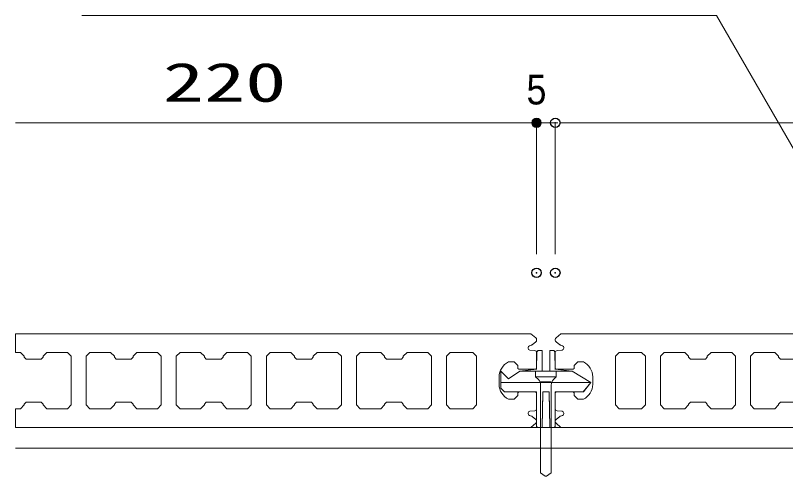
# Model space of a CAD drawing. Units: millimetres, scale not verified. Extents: x -4750 to 4750, y -3000 to 3000.
# Drawn here: x -2150.1 to -1944.9, y -2016.2 to -1892.1 of the extents above; entities that cross this region are included whole.
import ezdxf
from ezdxf.enums import TextEntityAlignment as Align

# ---------------------------------------------------------------- set-up
doc = ezdxf.new("R2010")
doc.units = ezdxf.units.MM
doc.header["$LTSCALE"] = 5
doc.header["$PDMODE"] = 32
doc.header["$PDSIZE"] = 2.5
for name, color, linetype, lineweight in [('0-0_デッキ', 7, 'Continuous', 9), ('0-2_根太', 7, 'Continuous', 9), ('0-3_一般', 7, 'Continuous', 9), ('0-4_0', 7, 'Continuous', 9), ('0-6_文字', 7, 'Continuous', 9), ('0-7_寸法', 7, 'Continuous', 9), ('0-A_WQCS', 7, 'Continuous', 9)]:
    doc.layers.add(name, color=color, linetype=linetype, lineweight=lineweight)
doc.layers.add('0-9_Defpoints', color=7, linetype='Continuous')
doc.styles.add('Osaka', font='')
doc.styles.add('ＭＳ ゴシック', font='')
doc.styles.get('Osaka').set_extended_font_data('Osaka')
doc.styles.get('ＭＳ ゴシック').set_extended_font_data('MS Gothic')

# ---------------------------------------------------------------- blocks, each defined once
blk = doc.blocks.new('_DOT')
at = {"layer": '0-4_0'}
for p, q in [((-10, 0), (-20, 0)), ((-5, 0), (5, 0))]:
    blk.add_line(p, q, dxfattribs=at)
blk = doc.blocks.new('グループ-356-1')
at = {"layer": '0-2_根太'}
for p, q in [((-8435, -58586.4), (-13602.5, -58586.4)), ((-8435, -58696.4), (-13602.5, -58696.4))]:
    blk.add_line(p, q, dxfattribs=at)
blk = doc.blocks.new('シンボル-32')
at = {"layer": '0-3_一般'}
for p, q in [((-2546.3, 191), (-2526.6, 206.7)), ((-2422.8, 220), (-2422.8, 214.7)), ((-2419, 206.7), (-2399.3, 191)), ((-2560.6, 186), (-2549.7, 189.2)), ((-2395.9, 189.2), (-2385, 186)), ((-2377.8, 176.2), (-2377.8, 173.1)), ((-2532.1, 160.6), (-2558.5, 163)), ((-2387.1, 163), (-2413.5, 160.6)), ((-2722.8, -20), (-2722.8, 20)), ((-2222.8, 20), (-2222.8, -20)), ((-2558.5, -163), (-2532.1, -160.6)), ((-2413.5, -160.6), (-2387.1, -163)), ((-2549.7, -189.2), (-2560.6, -186)), ((-2526.6, -206.7), (-2546.3, -191)), ((-2399.3, -191), (-2419, -206.7)), ((-2385, -186), (-2395.9, -189.2)), ((-2377.8, -173.1), (-2377.8, -176.2)), ((-2422.8, -214.7), (-2422.8, -220))]:
    blk.add_line(p, q, dxfattribs=at)
for points in [[(-2526.5, 227.8), (-2553, 250), (-5300, 250), (-5300, 150), (-5272.8, 150), (-5252.8, 130), (-5252.8, 125), (-5242.8, 115), (-5162.8, 115), (-5152.8, 125), (-5152.8, 130)], [(1973.5, 227.8), (1947, 250), (-2392.6, 250), (-2419.1, 227.8)], [(-2522.8, 214.7), (-2522.8, 220), (-2522.8, 220)], [(-2567.8, 173.1), (-2567.8, 176.2), (-2567.8, 176.2)], [(-5152.8, 130), (-5132.8, 150), (-5022.8, 150), (-5002.8, 130), (-5002.8, -130), (-5022.8, -150), (-5132.8, -150), (-5152.8, -130), (-5152.8, -125), (-5162.8, -115), (-5242.8, -115), (-5252.8, -125), (-5252.8, -130), (-5272.8, -150), (-5300, -150), (-5300, -250), (-2553, -250), (-2526.5, -227.8)], [(-2672.8, 100), (-2642.8, 100), (-2622.8, 80), (-2622.8, 65), (-2617.8, 60), (-2527.8, 60), (-2522.8, 65), (-2522.8, 150.5), (-2522.8, 150.5)], [(-2422.8, 150.5), (-2422.8, 65), (-2417.8, 60), (-2327.8, 60), (-2322.8, 65), (-2322.8, 80), (-2302.8, 100), (-2272.8, 100)], [(-2522.8, -150.5), (-2522.8, -65), (-2527.8, -60), (-2617.8, -60), (-2622.8, -65), (-2622.8, -80), (-2642.8, -100), (-2672.8, -100)], [(-2272.8, -100), (-2302.8, -100), (-2322.8, -80), (-2322.8, -65), (-2327.8, -60), (-2417.8, -60), (-2422.8, -65), (-2422.8, -150.5)], [(-2567.8, -176.2), (-2567.8, -173.1), (-2567.8, -173.1)], [(-2522.8, -220), (-2522.8, -214.7), (-2522.8, -214.7)], [(-2419.1, -227.8), (-2392.6, -250), (1947, -250)]]:
    blk.add_lwpolyline(points, dxfattribs=at)
for points in [[(-4922.8, -130), (-4922.8, 130), (-4902.8, 150), (-4792.8, 150), (-4772.8, 130), (-4772.8, 125), (-4762.8, 115), (-4682.8, 115), (-4672.8, 125), (-4672.8, 130), (-4652.8, 150), (-4542.8, 150), (-4522.8, 130), (-4522.8, -130), (-4542.8, -150), (-4652.8, -150), (-4672.8, -130), (-4672.8, -125), (-4682.8, -115), (-4762.8, -115), (-4772.8, -125), (-4772.8, -130), (-4792.8, -150), (-4902.8, -150)], [(-4312.8, 150), (-4292.8, 130), (-4292.8, 125), (-4282.8, 115), (-4202.8, 115), (-4192.8, 125), (-4192.8, 130), (-4172.8, 150), (-4062.8, 150), (-4042.8, 130), (-4042.8, -130), (-4062.8, -150), (-4172.8, -150), (-4192.8, -130), (-4192.8, -125), (-4202.8, -115), (-4282.8, -115), (-4292.8, -125), (-4292.8, -130), (-4312.8, -150), (-4422.8, -150), (-4442.8, -130), (-4442.8, 130), (-4422.8, 150)], [(-3802.8, 115), (-3722.8, 115), (-3712.8, 125), (-3712.8, 130), (-3692.8, 150), (-3582.8, 150), (-3562.8, 130), (-3562.8, -130), (-3582.8, -150), (-3692.8, -150), (-3712.8, -130), (-3712.8, -125), (-3722.8, -115), (-3802.8, -115), (-3812.8, -125), (-3812.8, -130), (-3832.8, -150), (-3942.8, -150), (-3962.8, -130), (-3962.8, 130), (-3942.8, 150), (-3832.8, 150), (-3812.8, 130), (-3812.8, 125)], [(-3332.8, -125), (-3332.8, -130), (-3352.8, -150), (-3462.8, -150), (-3482.8, -130), (-3482.8, 130), (-3462.8, 150), (-3352.8, 150), (-3332.8, 130), (-3332.8, 125), (-3322.8, 115), (-3242.8, 115), (-3232.8, 125), (-3232.8, 130), (-3212.8, 150), (-3102.8, 150), (-3082.8, 130), (-3082.8, -130), (-3102.8, -150), (-3212.8, -150), (-3232.8, -130), (-3232.8, -125), (-3242.8, -115), (-3322.8, -115)], [(-2862.8, 150), (-2842.8, 130), (-2842.8, -130), (-2862.8, -150), (-2982.8, -150), (-3002.8, -130), (-3002.8, 130), (-2982.8, 150)], [(-2082.8, -150), (-2102.8, -130), (-2102.8, 130), (-2082.8, 150), (-1962.8, 150), (-1942.8, 130), (-1942.8, -130), (-1962.8, -150)], [(-1482.8, 150), (-1462.8, 130), (-1462.8, -130), (-1482.8, -150), (-1592.8, -150), (-1612.8, -130), (-1612.8, -125), (-1622.8, -115), (-1702.8, -115), (-1712.8, -125), (-1712.8, -130), (-1732.8, -150), (-1842.8, -150), (-1862.8, -130), (-1862.8, 130), (-1842.8, 150), (-1732.8, 150), (-1712.8, 130), (-1712.8, 125), (-1702.8, 115), (-1622.8, 115), (-1612.8, 125), (-1612.8, 130), (-1592.8, 150)], [(-1142.8, -115), (-1222.8, -115), (-1232.8, -125), (-1232.8, -130), (-1252.8, -150), (-1362.8, -150), (-1382.8, -130), (-1382.8, 130), (-1362.8, 150), (-1252.8, 150), (-1232.8, 130), (-1232.8, 125), (-1222.8, 115), (-1142.8, 115), (-1132.8, 125), (-1132.8, 130), (-1112.8, 150), (-1002.8, 150), (-982.8, 130), (-982.8, -130), (-1002.8, -150), (-1112.8, -150), (-1132.8, -130), (-1132.8, -125)]]:
    blk.add_lwpolyline(points, close=True, dxfattribs=at)
for centre, radius, start, end in [((-2533, 214.7), 10.2, 308.6588, 0), ((-2533, 220), 10.2, 0, 50.1952), ((-2412.6, 220), 10.2, 129.8045, 180), ((-2412.6, 214.7), 10.2, 180, 231.3412), ((-2557.6, 176.2), 10.2, 106.6986, 180), ((-2557.6, 173.1), 10.2, 180, 264.9213), ((-2552.6, 199), 10.2, 286.6988, 308.659), ((-2393, 199), 10.2, 231.341, 253.3012), ((-2388, 173.1), 10.2, 275.0787, 0), ((-2388, 176.2), 10.2, 0, 73.3018), ((-2533, 150.5), 10.2, 0, 84.9207), ((-2412.6, 150.5), 10.2, 95.0787, 180), ((-2628.6, 16.8), 94.2, 117.9496, 178.0317), ((-2317, 16.8), 94.2, 1.9683, 62.0504), ((-2628.6, -16.8), 94.2, 181.9683, 242.0504), ((-2317, -16.8), 94.2, 297.9496, 358.0317), ((-2557.6, -173.1), 10.2, 95.0793, 180), ((-2533, -150.5), 10.2, 275.0787, 0), ((-2412.6, -150.5), 10.2, 180, 264.9213), ((-2388, -173.1), 10.2, 0, 84.9213), ((-2557.6, -176.2), 10.2, 180, 253.3018), ((-2552.6, -199), 10.2, 51.341, 73.3012), ((-2393, -199), 10.2, 106.6988, 128.659), ((-2388, -176.2), 10.2, 286.6982, 0), ((-2533, -214.7), 10.2, 0, 51.341), ((-2533, -220), 10.2, 309.8045, 0), ((-2412.6, -214.7), 10.2, 128.6588, 180), ((-2412.6, -220), 10.2, 180, 230.1955)]:
    blk.add_arc(centre, radius, start, end, dxfattribs=at)
blk = doc.blocks.new('グループ-29-1')
at = {"layer": '0-A_WQCS'}
for p, q in [((-48.2, 329.1), (-49.8, 234.5)), ((-20, 335), (-42.2, 335)), ((-20, 335), (-20, 329.2)), ((-20, 329.2), (-20, 234.7)), ((20, 329.2), (20, 335)), ((42.2, 335), (20, 335)), ((20, 234.7), (20, 329.2)), ((49.8, 234.5), (48.2, 329.1)), ((-140, 225), (140, 225)), ((240, 165), (-240, 165)), ((200, 115), (240, 165)), ((-50, 105.6), (-50, -69)), ((-16.9, 105.3), (-19.9, -69.2)), ((19.9, -69.2), (16.9, 105.3)), ((50, -69), (50, 105.6)), ((-44, -75), (-20, -75)), ((-19.9, -69.2), (-20, -75)), ((20, -75), (19.9, -69.2)), ((20, -75), (44, -75))]:
    blk.add_line(p, q, dxfattribs=at)
blk.add_lwpolyline([(-240, 225), (-200, 185), (-140, 225), (-49.8, 235), (-48.2, 329.1), (-42.2, 335), (-20, 335), (-20, 225), (20, 225), (20, 335), (42.2, 335), (48.2, 329.1), (49.8, 235), (140, 225), (240, 165), (198.9, 115), (50, 115), (50, -69), (44, -75), (20, -75), (16.7, 115), (-16.7, 115), (-20, -75), (-44, -75), (-50, -69), (-50, 115), (-220, 115), (-240, 135)], close=True, dxfattribs=at)
for centre, start, end in [((-42.2, 329), 90, 179), ((42.2, 329), 1, 90), ((-44, -69), 180, 270), ((44, -69), 270, 0)]:
    blk.add_arc(centre, 6, start, end, dxfattribs=at)
blk = doc.blocks.new('グループ-30-1')
at = {"layer": '0-A_WQCS'}
for p, q in [((55, 225), (55, 195)), ((55, 195), (-55, 195)), ((-55, 195), (-39.9, 179.9)), ((28.2, 168.2), (-28.2, 168.2)), ((55, 195), (39.9, 179.9)), ((-28.2, 151.6), (-28.2, -317)), ((28.2, 151.6), (28.2, -317)), ((-28.2, -317), (-3.6, -334.2)), ((-3.6, -334.2), (0, -335))]:
    blk.add_line(p, q, dxfattribs=at)
for points in [[(55, 225), (-55, 225), (-55, 195)], [(0, -335), (3.6, -334.2), (28.2, -317)]]:
    blk.add_lwpolyline(points, dxfattribs=at)
for centre, start, end in [((-68.2, 151.6), 0, 45), ((68.2, 151.6), 135, 180)]:
    blk.add_arc(centre, 40, start, end, dxfattribs=at)
blk = doc.blocks.new('グループ-31-1')
at = {"layer": '0-A_WQCS'}
for name in ['グループ-29-1', 'グループ-30-1']:
    blk.add_blockref(name, (0, 0), dxfattribs=at)
blk = doc.blocks.new('WQCS2016断')
at = {"layer": '0-A_WQCS'}
blk.add_blockref('グループ-31-1', (0, 0), dxfattribs=at)

msp = doc.modelspace()

# ---------------------------------------------------------------- hatches: boundary and pattern name
at = {"layer": '0-7_寸法'}
msp.add_hatch(color=256, dxfattribs=at).paths.add_polyline_path([(-2010.015, -1920.764, 1), (-2012.519, -1920.764, 1)])

# ---------------------------------------------------------------- linework, layer by layer
at = {"layer": '0-6_文字'}
for q in [(-2132.391, -1892.148), (-1891.752, -2016.175)]:
    msp.add_line((-1963.36, -1892.148), q, dxfattribs=at)
at = {"layer": '0-7_寸法'}
for p, q in [((-2011.267, -1920.764), (-2150.127, -1920.764)), ((-2013.771, -1920.764), (-2016.275, -1920.764)), ((-2011.267, -1955.764), (-2011.267, -1920.764)), ((-2011.267, -1920.764), (-2006.267, -1920.764)), ((-2006.267, -1955.764), (-2006.267, -1920.764)), ((-2006.267, -1955.764), (-2006.267, -1920.764)), ((-2003.764, -1920.764), (-1788.771, -1920.764)), ((-2003.764, -1920.764), (-2001.26, -1920.764))]:
    msp.add_line(p, q, dxfattribs=at)
msp.add_circle((-2011.267, -1920.764), 1.252, dxfattribs=at)
at = {"layer": '0-9_Defpoints'}
for p in [(-2006.267, -1920.764), (-2011.267, -1960.764), (-2006.267, -1960.764)]:
    msp.add_point(p, dxfattribs=at)

# ---------------------------------------------------------------- block references
at = {"layer": '0-0_デッキ', "xscale": 0.05, "yscale": 0.05}
msp.add_blockref('シンボル-32', (-1885.127, -1989.506), dxfattribs=at)
at = {"layer": '0-2_根太', "xscale": 0.05, "yscale": 0.05}
msp.add_blockref('グループ-356-1', (-1470, 927.316), dxfattribs=at)
at = {"layer": '0-7_寸法', "xscale": 0.1251862, "yscale": 0.1251862}
msp.add_blockref('_DOT', (-2011.267, -1920.764), dxfattribs=at)
at = {"layer": '0-7_寸法', "xscale": 0.1251862, "yscale": 0.1251862, "rotation": 180}
msp.add_blockref('_DOT', (-2006.267, -1920.764), dxfattribs=at)
msp.add_blockref('_DOT', (-2006.267, -1920.764), dxfattribs=at)
at = {"layer": '0-A_WQCS', "xscale": 0.05, "yscale": 0.05}
msp.add_blockref('WQCS2016断', (-2008.766, -1998.257), dxfattribs=at)

# ---------------------------------------------------------------- texts
at = {"layer": '0-7_寸法'}
for s, height, style, width, p in [('220', 10.41, 'ＭＳ ゴシック', 1.55, (-2110.853, -1918.302)), ('5', 7.918, 'Osaka', 0.9, (-2013.938, -1918.264))]:
    msp.add_text(s, height=height, dxfattribs=dict(at, style=style, width=width)).set_placement(p, align=Align.BOTTOM_LEFT)

doc.saveas('drawing.dxf')
